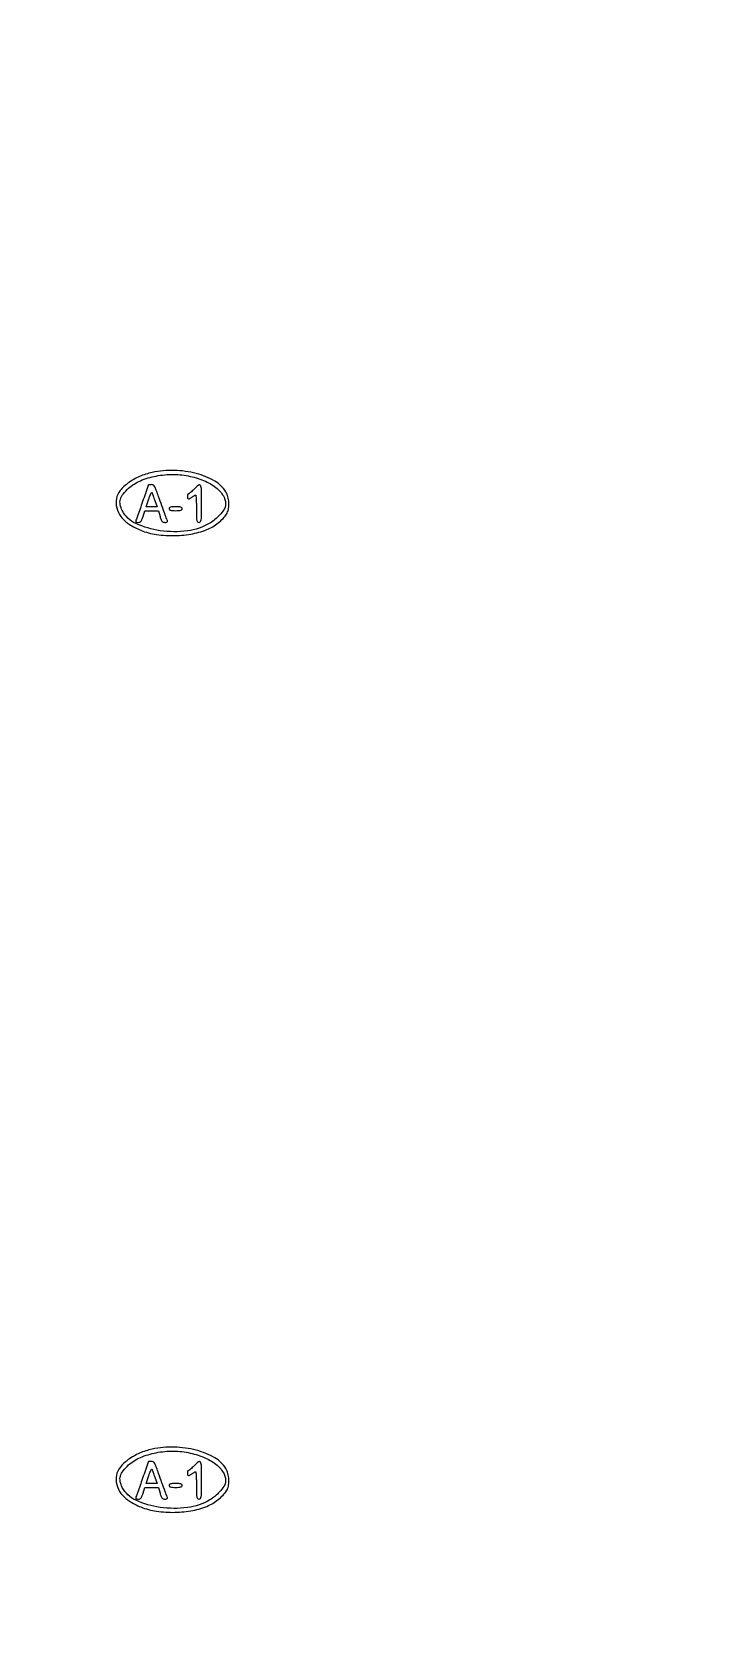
# Model space of a CAD drawing. Extents: x 0 to 1066, y 0 to 761.
# Drawn here: x 223.3 to 267.2, y 262.7 to 367.1 of the extents above; entities that cross this region are included whole.
import ezdxf

# ---------------------------------------------------------------- set-up
doc = ezdxf.new("R2010")
doc.units = 0
doc.header["$MEASUREMENT"] = 0

msp = doc.modelspace()

# ---------------------------------------------------------------- linework, layer by layer
for points in [[(183.390323, 95.266879, 0.000001), (192.989143, 95.254457, 0.000118)], [(111.744029, 492.546938, -0.000004), (103.636415, 491.533797, -0.031087)], [(111.744029, 429.096938, -0.000004), (103.636415, 428.083797, -0.031087)], [(352.558836, 95.240684, -0.000004), (375.624384, 95.211821, -0.198594)], [(479.458836, 95.240684, -0.000004), (502.524384, 95.211821, -0.198594)], [(289.192229, 95.24091, -0.000004), (312.172908, 95.212432, -0.198597)], [(393.551703, 95.267421, -0.000028), (416.092229, 95.24091, -0.000004), (439.072908, 95.212432, -0.198597)], [(542.992229, 95.24091, -0.000004), (565.972908, 95.212432, -0.198597)], [(606.442229, 95.24091, -0.000004), (629.422908, 95.212432, -0.198597)], [(669.892229, 95.24091, -0.000004), (692.872908, 95.212432, -0.198597)], [(119.687361, 366.639835, -0.000014), (111.744029, 365.646938, -0.000004), (103.636415, 364.633797, -0.031087)], [(375.823742, 112.056445, -0.000003), (375.794083, 98.149601, -0.198357)], [(119.687361, 303.189835, -0.000014), (111.744029, 302.196938, -0.000004), (103.636415, 301.183797, -0.031087)], [(346.563902, 371.425418, 0.00004), (306.862038, 371.429101, 0.000546)], [(119.687361, 239.739835, -0.000014), (111.744029, 238.746938, -0.000004), (103.636415, 237.733797, -0.031087)], [(151.90136, 126.727696, 0.000007), (163.955628, 114.675766, 0.000012), (174.108223, 104.525945)], [(247.69479, 97.969724, -0.000011), (217.15153, 97.968336, -0.000022), (186.984277, 97.968962, -0.015973)]]:
    msp.add_lwpolyline(points, format="xyb")
for points in [[(409.06215, 749.15415), (40.8618, 749.132981), (40.8618, 380.65769), (40.8618, 12.1824), (501.2973, 12.1824), (961.7328, 12.1824), (961.7328, 380.646631), (961.7328, 749.110861), (961.41555, 749.1633, 0.040886), (961.153339, 749.184871, 0.000002), (934.190609, 749.194398, 0.000089), (904.448031, 749.199508, 0.000054), (869.1804, 749.195529, -0.000029), (813.61687, 749.186499, -0.000004), (696.10453, 749.175037, -0.000004), (556.774728, 749.163736, -0.000004)], [(231.1272, 338.433409, 0.04957), (230.301218, 338.167155, 0.054385), (229.571034, 337.749513, 0.061259), (229.034571, 337.249164, 0.128806), (228.792756, 336.737706, 0.109847), (228.813213, 336.124883, 0.101229), (229.089815, 335.558012, 0.083905), (229.621205, 335.065298, 0.051237), (230.382671, 334.67095, 0.057632), (231.411355, 334.396936, 0.041613), (232.597246, 334.323301, 0.041619), (233.778744, 334.447046, 0.057709), (234.794258, 334.764337, 0.041191), (235.148804, 334.958237, 0.030576), (235.506003, 335.226374, 0.03123), (235.810083, 335.51976, 0.065997), (235.997177, 335.787991, 0.080429), (236.098125, 336.095974, 0.054397), (236.115717, 336.465784, 0.052964), (236.052211, 336.842569, 0.064409), (235.912449, 337.171805, 0.132921), (235.197482, 337.874038, 0.063671), (233.995615, 338.36099, 0.057861), (232.557144, 338.566909, 0.059913)], [(233.606199, 338.178787, -0.047489), (234.593671, 337.856352, -0.073661), (235.353005, 337.382851, -0.09678), (235.799902, 336.82247, -0.168861), (235.885201, 336.241106, -0.105292), (235.78122, 335.994269, -0.031912), (235.526782, 335.674629, -0.032076), (235.206521, 335.363735, -0.044113), (234.879748, 335.131306, -0.100941), (233.415347, 334.631528, -0.067614), (231.639921, 334.644548, -0.071641), (230.056895, 335.109011, -0.169244), (229.180619, 335.948131, -0.067831), (229.042885, 336.342142, -0.119396), (229.055517, 336.684974, -0.10117), (229.229444, 337.022218, -0.03959), (229.590815, 337.404762, -0.083889), (230.355579, 337.892072, -0.052426), (231.37409, 338.201769, -0.049623), (232.504715, 338.305241, -0.053251)], [(230.873395, 337.61745, -0.084799), (230.866891, 337.579434, -0.000052), (230.50092, 336.540662, -0.000388), (230.165376, 335.590928, -0.009822), (230.068375, 335.33325, 0.060048), (230.048783, 335.259519, 0.230938), (230.063032, 335.215662, 0.170663), (230.111125, 335.191554, 0.031659), (230.211379, 335.1852, 0.086283), (230.319494, 335.203997, 0.134827), (230.396323, 335.257959, 0.082591), (230.458396, 335.36497, 0.018432), (230.525868, 335.5659), (230.638276, 335.9466), (231.083243, 335.9466), (231.528211, 335.9466), (231.6348, 335.5659, 0.017944), (231.700185, 335.36099, 0.087286), (231.760412, 335.255531, 0.141822), (231.837634, 335.203152, 0.078722), (231.950946, 335.1852, 0.029308), (232.056092, 335.191368, 0.166988), (232.105822, 335.215276, 0.236769), (232.120664, 335.259066, 0.061225), (232.10089, 335.33325, -0.006965), (231.978601, 335.649606, -0.001209), (231.757345, 336.25104, -0.001323), (231.537617, 336.857787, -0.005089), (231.405852, 337.23675, 0.017403), (231.327081, 337.4465, 0.074917), (231.258322, 337.560275, 0.125362), (231.178616, 337.618172, 0.094981), (231.072049, 337.6386, 0.00999), (230.995884, 337.637078, 0.016528), (230.931752, 337.632387, 0.010464), (230.880648, 337.625862, 0.371455)], [(231.299555, 336.60225), (231.449344, 336.2004), (231.087038, 336.2004), (230.724732, 336.2004), (230.902543, 336.714818, -0.011999), (230.973293, 336.904624, -0.026422), (231.038317, 337.045059, -0.047278), (231.088634, 337.121701, -0.601846), (231.11506, 337.116668, 0.009837), (231.136896, 337.050495, 0.001488), (231.183571, 336.919123, 0.001668), (231.239662, 336.764356, 0.001442)], [(233.846143, 337.3425, -0.012896), (233.7335, 337.229085, -0.017658), (233.626063, 337.133379, -0.014513), (233.533338, 337.060913, -0.159931), (233.489127, 337.0464, 0.204456), (233.459419, 337.033722, 0.08356), (233.434232, 336.996697, 0.063783), (233.417109, 336.941971, 0.043988), (233.4114, 336.8772, 0.070209), (233.427837, 336.760718, 0.293543), (233.478628, 336.716227, 0.173201), (233.56574, 336.733402, 0.027481), (233.71248, 336.832209, -0.016032), (233.780006, 336.879959, -0.018737), (233.847099, 336.920723, -0.017988), (233.905782, 336.950719, -0.098864), (233.94015, 336.959109, -0.399962), (233.965648, 336.93681, -0.004939), (233.984962, 336.700072, -0.011183), (233.999039, 336.41392, -0.006698), (234.0036, 336.0735, 0.003595), (234.007533, 335.526395, 0.043488), (234.028779, 335.317388, 0.15568), (234.080315, 335.222398, 0.193568), (234.1728, 335.1852, 0.240299), (234.267122, 335.233309, 0.123223), (234.317933, 335.359687, 0.031956), (234.338411, 335.639038, 0.002322), (234.342, 336.4119, 0.0048), (234.333157, 337.332994, 0.118137), (234.269423, 337.578105, 0.464027), (234.137809, 337.606476, 0.039521)], [(232.227, 336.0735, 0.200296), (232.251962, 336.013687, 0.122766), (232.31865, 335.974095, 0.058865), (232.441843, 335.952458, 0.014068), (232.65, 335.9466, 0.014068), (232.858157, 335.952458, 0.058865), (232.98135, 335.974095, 0.122766), (233.048038, 336.013687, 0.200296), (233.073, 336.0735, 0.200296), (233.048038, 336.133313, 0.122766), (232.98135, 336.172905, 0.058865), (232.858157, 336.194542, 0.014068), (232.65, 336.2004, 0.014068), (232.441843, 336.194542, 0.058865), (232.31865, 336.172905, 0.122766), (232.251962, 336.133313, 0.200296)], [(231.1272, 274.898809, 0.04957), (230.301218, 274.632555, 0.054385), (229.571034, 274.214913, 0.061259), (229.034571, 273.714564, 0.128806), (228.792756, 273.203106, 0.109847), (228.813213, 272.590283, 0.101229), (229.089815, 272.023412, 0.083905), (229.621205, 271.530698, 0.051237), (230.382671, 271.13635, 0.057632), (231.411355, 270.862336, 0.041613), (232.597246, 270.788701, 0.041619), (233.778744, 270.912446, 0.057709), (234.794258, 271.229737, 0.041191), (235.148804, 271.423637, 0.030576), (235.506003, 271.691774, 0.03123), (235.810083, 271.98516, 0.065997), (235.997177, 272.253391, 0.080429), (236.098125, 272.561374, 0.054397), (236.115717, 272.931184, 0.052964), (236.052211, 273.307969, 0.064409), (235.912449, 273.637205, 0.132921), (235.197482, 274.339438, 0.063671), (233.995615, 274.82639, 0.057861), (232.557144, 275.032309, 0.059913)], [(233.606199, 274.644187, -0.047489), (234.593671, 274.321752, -0.073661), (235.353005, 273.848251, -0.09678), (235.799902, 273.28787, -0.168861), (235.885201, 272.706506, -0.105292), (235.78122, 272.459669, -0.031912), (235.526782, 272.140029, -0.032076), (235.206521, 271.829135, -0.044113), (234.879748, 271.596706, -0.100941), (233.415347, 271.096928, -0.067614), (231.639921, 271.109948, -0.071641), (230.056895, 271.574411, -0.169244), (229.180619, 272.413531, -0.067831), (229.042885, 272.807542, -0.119396), (229.055517, 273.150374, -0.10117), (229.229444, 273.487618, -0.03959), (229.590815, 273.870162, -0.083889), (230.355579, 274.357472, -0.052426), (231.37409, 274.667169, -0.049623), (232.504715, 274.770641, -0.053251)], [(230.873395, 274.08285, -0.084799), (230.866891, 274.044834, -0.000052), (230.50092, 273.006062, -0.000388), (230.165376, 272.056328, -0.009822), (230.068375, 271.79865, 0.060048), (230.048783, 271.724919, 0.230938), (230.063032, 271.681062, 0.170663), (230.111125, 271.656954, 0.031659), (230.211379, 271.6506, 0.086283), (230.319494, 271.669397, 0.134827), (230.396323, 271.723359, 0.082591), (230.458396, 271.83037, 0.018432), (230.525868, 272.0313), (230.638276, 272.412), (231.083243, 272.412), (231.528211, 272.412), (231.6348, 272.0313, 0.017944), (231.700185, 271.82639, 0.087286), (231.760412, 271.720931, 0.141822), (231.837634, 271.668552, 0.078722), (231.950946, 271.6506, 0.029308), (232.056092, 271.656768, 0.166988), (232.105822, 271.680676, 0.236769), (232.120664, 271.724466, 0.061225), (232.10089, 271.79865, -0.006965), (231.978601, 272.115006, -0.001209), (231.757345, 272.71644, -0.001323), (231.537617, 273.323187, -0.005089), (231.405852, 273.70215, 0.017403), (231.327081, 273.9119, 0.074917), (231.258322, 274.025675, 0.125362), (231.178616, 274.083572, 0.094981), (231.072049, 274.104, 0.00999), (230.995884, 274.102478, 0.016528), (230.931752, 274.097787, 0.010464), (230.880648, 274.091262, 0.371455)], [(231.299555, 273.06765), (231.449344, 272.6658), (231.087038, 272.6658), (230.724732, 272.6658), (230.902543, 273.180218, -0.011999), (230.973293, 273.370024, -0.026422), (231.038317, 273.510459, -0.047278), (231.088634, 273.587101, -0.601846), (231.11506, 273.582068, 0.009837), (231.136896, 273.515895, 0.001488), (231.183571, 273.384523, 0.001668), (231.239662, 273.229756, 0.001442)], [(233.846143, 273.8079, -0.012896), (233.7335, 273.694485, -0.017658), (233.626063, 273.598779, -0.014513), (233.533338, 273.526313, -0.159931), (233.489127, 273.5118, 0.204456), (233.459419, 273.499122, 0.08356), (233.434232, 273.462098, 0.063783), (233.417109, 273.407371, 0.043988), (233.4114, 273.3426, 0.070209), (233.427837, 273.226118, 0.293543), (233.478628, 273.181627, 0.173201), (233.56574, 273.198802, 0.027481), (233.71248, 273.297609, -0.016032), (233.780006, 273.345359, -0.018737), (233.847099, 273.386123, -0.017988), (233.905782, 273.416119, -0.098864), (233.94015, 273.424509, -0.399962), (233.965648, 273.40221, -0.004939), (233.984962, 273.165472, -0.011183), (233.999039, 272.87932, -0.006698), (234.0036, 272.5389, 0.003595), (234.007533, 271.991795, 0.043488), (234.028779, 271.782787, 0.15568), (234.080315, 271.687798, 0.193568), (234.1728, 271.6506, 0.240299), (234.267122, 271.698709, 0.123223), (234.317933, 271.825088, 0.031956), (234.338411, 272.104438, 0.002322), (234.342, 272.8773, 0.0048), (234.333157, 273.798394, 0.118137), (234.269423, 274.043505, 0.464027), (234.137809, 274.071876, 0.039521)], [(232.227, 272.5389, 0.200296), (232.251962, 272.479087, 0.122766), (232.31865, 272.439495, 0.058865), (232.441843, 272.417858, 0.014068), (232.65, 272.412, 0.014068), (232.858157, 272.417858, 0.058865), (232.98135, 272.439495, 0.122766), (233.048038, 272.479087, 0.200296), (233.073, 272.5389, 0.200296), (233.048038, 272.598713, 0.122766), (232.98135, 272.638305, 0.058865), (232.858157, 272.659942, 0.014068), (232.65, 272.6658, 0.014068), (232.441843, 272.659942, 0.058865), (232.31865, 272.638305, 0.122766), (232.251962, 272.598713, 0.200296)]]:
    msp.add_lwpolyline(points, format="xyb", close=True)

doc.saveas('drawing.dxf')
